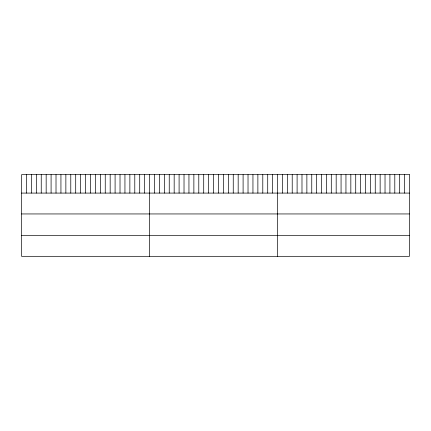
<?xml version="1.0" encoding="UTF-8"?>
<svg xmlns="http://www.w3.org/2000/svg" width="431" height="431" viewBox="0 0 431 431"><rect width="100%" height="100%" fill="white"/><g stroke="black" fill="none" stroke-linecap="round" stroke-linejoin="round"><path stroke-width="0.65" d="M21.55 193.083L409.45 193.083M21.55 213.948L409.45 213.948M21.55 235.45L409.45 235.45M404.564 174.679L404.564 193.083M399.682 174.679L399.682 193.083M394.796 174.679L394.796 193.083M389.91 174.679L389.91 193.083M385.028 174.679L385.028 193.083M380.142 174.679L380.142 193.083M375.256 174.679L375.256 193.083M370.374 174.679L370.374 193.083M365.488 174.679L365.488 193.083M360.602 174.679L360.602 193.083M355.72 174.679L355.72 193.083M350.834 174.679L350.834 193.083M345.948 174.679L345.948 193.083M341.066 174.679L341.066 193.083M336.18 174.679L336.18 193.083M331.294 174.679L331.294 193.083M326.412 174.679L326.412 193.083M321.526 174.679L321.526 193.083M316.64 174.679L316.64 193.083M311.758 174.679L311.758 193.083M306.872 174.679L306.872 193.083M301.986 174.679L301.986 193.083M297.104 174.679L297.104 193.083M292.218 174.679L292.218 193.083M287.332 174.679L287.332 193.083M282.45 174.679L282.45 193.083M277.564 174.679L277.564 256.321M272.64 174.679L272.64 193.083M267.716 174.679L267.716 193.083M262.791 174.679L262.791 193.083M257.873 174.679L257.873 193.083M252.949 174.679L252.949 193.083M248.024 174.679L248.024 193.083M243.1 174.679L243.1 193.083M238.176 174.679L238.176 193.083M233.252 174.679L233.252 193.083M228.333 174.679L228.333 193.083M223.409 174.679L223.409 193.083M218.485 174.679L218.485 193.083M213.56 174.679L213.56 193.083M208.636 174.679L208.636 193.083M203.712 174.679L203.712 193.083M198.788 174.679L198.788 193.083M193.869 174.679L193.869 193.083M188.945 174.679L188.945 193.083M184.021 174.679L184.021 193.083M179.097 174.679L179.097 193.083M174.172 174.679L174.172 193.083M169.248 174.679L169.248 193.083M164.33 174.679L164.33 193.083M159.405 174.679L159.405 193.083M154.481 174.679L154.481 193.083M149.557 174.679L149.557 256.321M144.633 174.679L144.633 193.083M139.709 174.679L139.709 193.083M134.784 174.679L134.784 193.083M129.866 174.679L129.866 193.083M124.942 174.679L124.942 193.083M120.017 174.679L120.017 193.083M115.093 174.679L115.093 193.083M110.169 174.679L110.169 193.083M105.245 174.679L105.245 193.083M100.326 174.679L100.326 193.083M95.402 174.679L95.402 193.083M90.478 174.679L90.478 193.083M85.553 174.679L85.553 193.083M80.629 174.679L80.629 193.083M75.705 174.679L75.705 193.083M70.781 174.679L70.781 193.083M65.862 174.679L65.862 193.083M60.938 174.679L60.938 193.083M56.014 174.679L56.014 193.083M51.09 174.679L51.09 193.083M46.165 174.679L46.165 193.083M41.241 174.679L41.241 193.083M36.323 174.679L36.323 193.083M31.398 174.679L31.398 193.083M26.474 174.679L26.474 193.083M409.45 174.679L21.55 174.679L21.55 256.321L409.45 256.321L409.45 174.679"/></g></svg>
